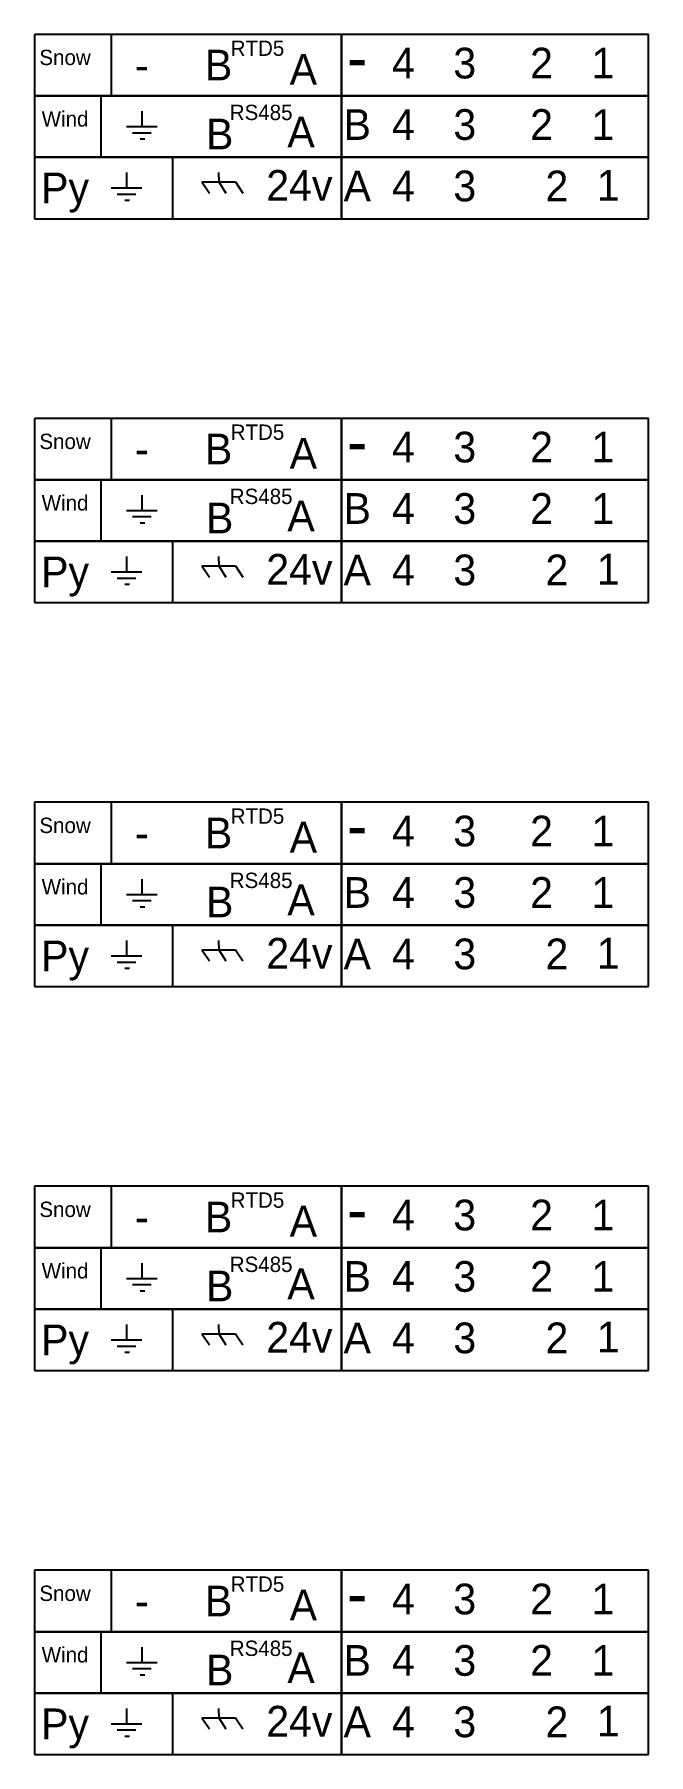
# Model space of a CAD drawing. Header units: millimetres. Extents: x 20 to 200, y 17 to 254.
# Drawn here: x 20.2 to 60.2, y 17.4 to 129.4 of the extents above; entities that cross this region are included whole.
import ezdxf

# ---------------------------------------------------------------- set-up
doc = ezdxf.new("R2010")
doc.units = ezdxf.units.MM
doc.layers.get('0').update_dxf_attribs({"color": 178, "lineweight": 25, "true_color": 0x000000})
doc.styles.add('textstyle119', font='')
doc.styles.add('textstyle120', font='')
doc.styles.add('textstyle122', font='')
doc.styles.add('textstyle123', font='')
doc.styles.add('textstyle124', font='')
doc.styles.add('textstyle149', font='')
doc.styles.add('textstyle150', font='')
doc.styles.add('textstyle152', font='')
doc.styles.add('textstyle153', font='')
doc.styles.add('textstyle154', font='')
doc.styles.add('textstyle179', font='')
doc.styles.add('textstyle180', font='')
doc.styles.add('textstyle182', font='')
doc.styles.add('textstyle183', font='')
doc.styles.add('textstyle184', font='')
doc.styles.add('textstyle209', font='')
doc.styles.add('textstyle210', font='')
doc.styles.add('textstyle212', font='')
doc.styles.add('textstyle213', font='')
doc.styles.add('textstyle214', font='')
doc.styles.add('textstyle239', font='')
doc.styles.add('textstyle240', font='')
doc.styles.add('textstyle242', font='')
doc.styles.add('textstyle243', font='')
doc.styles.add('textstyle244', font='')
doc.styles.add('textstyle269', font='')
doc.styles.add('textstyle270', font='')
doc.styles.add('textstyle272', font='')
doc.styles.add('textstyle273', font='')
doc.styles.add('textstyle274', font='')
doc.styles.add('textstyle29', font='')
doc.styles.add('textstyle299', font='')
doc.styles.add('textstyle300', font='')
doc.styles.add('textstyle302', font='')
doc.styles.add('textstyle303', font='')
doc.styles.add('textstyle304', font='')
doc.styles.add('textstyle31', font='')
doc.styles.add('textstyle32', font='')
doc.styles.add('textstyle329', font='')
doc.styles.add('textstyle33', font='')
doc.styles.add('textstyle330', font='')
doc.styles.add('textstyle332', font='')
doc.styles.add('textstyle333', font='')
doc.styles.add('textstyle334', font='')
doc.styles.add('textstyle34', font='')
doc.styles.add('textstyle359', font='')
doc.styles.add('textstyle360', font='')
doc.styles.add('textstyle362', font='')
doc.styles.add('textstyle363', font='')
doc.styles.add('textstyle364', font='')
doc.styles.add('textstyle383', font='')
doc.styles.add('textstyle384', font='')
doc.styles.add('textstyle386', font='')
doc.styles.add('textstyle387', font='')
doc.styles.add('textstyle388', font='')
doc.styles.add('textstyle409', font='')
doc.styles.add('textstyle410', font='')
doc.styles.add('textstyle412', font='')
doc.styles.add('textstyle413', font='')
doc.styles.add('textstyle414', font='')
doc.styles.add('textstyle439', font='')
doc.styles.add('textstyle440', font='')
doc.styles.add('textstyle442', font='')
doc.styles.add('textstyle443', font='')
doc.styles.add('textstyle444', font='')
doc.styles.add('textstyle469', font='')
doc.styles.add('textstyle470', font='')
doc.styles.add('textstyle472', font='')
doc.styles.add('textstyle473', font='')
doc.styles.add('textstyle474', font='')
doc.styles.add('textstyle499', font='')
doc.styles.add('textstyle500', font='')
doc.styles.add('textstyle502', font='')
doc.styles.add('textstyle503', font='')
doc.styles.add('textstyle504', font='')
doc.styles.add('textstyle529', font='')
doc.styles.add('textstyle530', font='')
doc.styles.add('textstyle532', font='')
doc.styles.add('textstyle533', font='')
doc.styles.add('textstyle534', font='')
doc.styles.add('textstyle559', font='')
doc.styles.add('textstyle560', font='')
doc.styles.add('textstyle562', font='')
doc.styles.add('textstyle563', font='')
doc.styles.add('textstyle564', font='')
doc.styles.add('textstyle589', font='')
doc.styles.add('textstyle59', font='')
doc.styles.add('textstyle590', font='')
doc.styles.add('textstyle592', font='')
doc.styles.add('textstyle593', font='')
doc.styles.add('textstyle594', font='')
doc.styles.add('textstyle61', font='')
doc.styles.add('textstyle619', font='')
doc.styles.add('textstyle62', font='')
doc.styles.add('textstyle620', font='')
doc.styles.add('textstyle622', font='')
doc.styles.add('textstyle623', font='')
doc.styles.add('textstyle624', font='')
doc.styles.add('textstyle63', font='')
doc.styles.add('textstyle64', font='')
doc.styles.add('textstyle649', font='')
doc.styles.add('textstyle650', font='')
doc.styles.add('textstyle652', font='')
doc.styles.add('textstyle653', font='')
doc.styles.add('textstyle654', font='')
doc.styles.add('textstyle679', font='')
doc.styles.add('textstyle680', font='')
doc.styles.add('textstyle682', font='')
doc.styles.add('textstyle683', font='')
doc.styles.add('textstyle684', font='')
doc.styles.add('textstyle709', font='')
doc.styles.add('textstyle710', font='')
doc.styles.add('textstyle712', font='')
doc.styles.add('textstyle721', font='')
doc.styles.add('textstyle722', font='')
doc.styles.add('textstyle739', font='')
doc.styles.add('textstyle740', font='')
doc.styles.add('textstyle742', font='')
doc.styles.add('textstyle753', font='')
doc.styles.add('textstyle754', font='')
doc.styles.add('textstyle769', font='')
doc.styles.add('textstyle770', font='')
doc.styles.add('textstyle772', font='')
doc.styles.add('textstyle783', font='')
doc.styles.add('textstyle784', font='')
doc.styles.add('textstyle89', font='')
doc.styles.add('textstyle90', font='')
doc.styles.add('textstyle92', font='')
doc.styles.add('textstyle93', font='')
doc.styles.add('textstyle94', font='')
doc.styles.get('textstyle119').set_extended_font_data('Myriad Pro')
doc.styles.get('textstyle120').set_extended_font_data('Myriad Pro')
doc.styles.get('textstyle122').set_extended_font_data('Myriad Pro')
doc.styles.get('textstyle123').set_extended_font_data('Myriad Pro')
doc.styles.get('textstyle124').set_extended_font_data('Myriad Pro')
doc.styles.get('textstyle149').set_extended_font_data('Myriad Pro')
doc.styles.get('textstyle150').set_extended_font_data('Myriad Pro')
doc.styles.get('textstyle152').set_extended_font_data('Myriad Pro')
doc.styles.get('textstyle153').set_extended_font_data('Myriad Pro')
doc.styles.get('textstyle154').set_extended_font_data('Myriad Pro')
doc.styles.get('textstyle179').set_extended_font_data('Myriad Pro')
doc.styles.get('textstyle180').set_extended_font_data('Myriad Pro')
doc.styles.get('textstyle182').set_extended_font_data('Myriad Pro')
doc.styles.get('textstyle183').set_extended_font_data('Myriad Pro')
doc.styles.get('textstyle184').set_extended_font_data('Myriad Pro')
doc.styles.get('textstyle209').set_extended_font_data('Myriad Pro')
doc.styles.get('textstyle210').set_extended_font_data('Myriad Pro')
doc.styles.get('textstyle212').set_extended_font_data('Myriad Pro')
doc.styles.get('textstyle213').set_extended_font_data('Myriad Pro')
doc.styles.get('textstyle214').set_extended_font_data('Myriad Pro')
doc.styles.get('textstyle239').set_extended_font_data('Myriad Pro')
doc.styles.get('textstyle240').set_extended_font_data('Myriad Pro')
doc.styles.get('textstyle242').set_extended_font_data('Myriad Pro')
doc.styles.get('textstyle243').set_extended_font_data('Myriad Pro')
doc.styles.get('textstyle244').set_extended_font_data('Myriad Pro')
doc.styles.get('textstyle269').set_extended_font_data('Myriad Pro')
doc.styles.get('textstyle270').set_extended_font_data('Myriad Pro')
doc.styles.get('textstyle272').set_extended_font_data('Myriad Pro')
doc.styles.get('textstyle273').set_extended_font_data('Myriad Pro')
doc.styles.get('textstyle274').set_extended_font_data('Myriad Pro')
doc.styles.get('textstyle29').set_extended_font_data('Myriad Pro')
doc.styles.get('textstyle299').set_extended_font_data('Myriad Pro')
doc.styles.get('textstyle300').set_extended_font_data('Myriad Pro')
doc.styles.get('textstyle302').set_extended_font_data('Myriad Pro')
doc.styles.get('textstyle303').set_extended_font_data('Myriad Pro')
doc.styles.get('textstyle304').set_extended_font_data('Myriad Pro')
doc.styles.get('textstyle31').set_extended_font_data('Myriad Pro')
doc.styles.get('textstyle32').set_extended_font_data('Myriad Pro')
doc.styles.get('textstyle329').set_extended_font_data('Myriad Pro')
doc.styles.get('textstyle33').set_extended_font_data('Myriad Pro')
doc.styles.get('textstyle330').set_extended_font_data('Myriad Pro')
doc.styles.get('textstyle332').set_extended_font_data('Myriad Pro')
doc.styles.get('textstyle333').set_extended_font_data('Myriad Pro')
doc.styles.get('textstyle334').set_extended_font_data('Myriad Pro')
doc.styles.get('textstyle34').set_extended_font_data('Myriad Pro')
doc.styles.get('textstyle359').set_extended_font_data('Myriad Pro')
doc.styles.get('textstyle360').set_extended_font_data('Myriad Pro')
doc.styles.get('textstyle362').set_extended_font_data('Myriad Pro')
doc.styles.get('textstyle363').set_extended_font_data('Myriad Pro')
doc.styles.get('textstyle364').set_extended_font_data('Myriad Pro')
doc.styles.get('textstyle383').set_extended_font_data('Myriad Pro')
doc.styles.get('textstyle384').set_extended_font_data('Myriad Pro')
doc.styles.get('textstyle386').set_extended_font_data('Myriad Pro')
doc.styles.get('textstyle387').set_extended_font_data('Myriad Pro')
doc.styles.get('textstyle388').set_extended_font_data('Myriad Pro')
doc.styles.get('textstyle409').set_extended_font_data('Myriad Pro')
doc.styles.get('textstyle410').set_extended_font_data('Myriad Pro')
doc.styles.get('textstyle412').set_extended_font_data('Myriad Pro')
doc.styles.get('textstyle413').set_extended_font_data('Myriad Pro')
doc.styles.get('textstyle414').set_extended_font_data('Myriad Pro')
doc.styles.get('textstyle439').set_extended_font_data('Myriad Pro')
doc.styles.get('textstyle440').set_extended_font_data('Myriad Pro')
doc.styles.get('textstyle442').set_extended_font_data('Myriad Pro')
doc.styles.get('textstyle443').set_extended_font_data('Myriad Pro')
doc.styles.get('textstyle444').set_extended_font_data('Myriad Pro')
doc.styles.get('textstyle469').set_extended_font_data('Myriad Pro')
doc.styles.get('textstyle470').set_extended_font_data('Myriad Pro')
doc.styles.get('textstyle472').set_extended_font_data('Myriad Pro')
doc.styles.get('textstyle473').set_extended_font_data('Myriad Pro')
doc.styles.get('textstyle474').set_extended_font_data('Myriad Pro')
doc.styles.get('textstyle499').set_extended_font_data('Myriad Pro')
doc.styles.get('textstyle500').set_extended_font_data('Myriad Pro')
doc.styles.get('textstyle502').set_extended_font_data('Myriad Pro')
doc.styles.get('textstyle503').set_extended_font_data('Myriad Pro')
doc.styles.get('textstyle504').set_extended_font_data('Myriad Pro')
doc.styles.get('textstyle529').set_extended_font_data('Myriad Pro')
doc.styles.get('textstyle530').set_extended_font_data('Myriad Pro')
doc.styles.get('textstyle532').set_extended_font_data('Myriad Pro')
doc.styles.get('textstyle533').set_extended_font_data('Myriad Pro')
doc.styles.get('textstyle534').set_extended_font_data('Myriad Pro')
doc.styles.get('textstyle559').set_extended_font_data('Myriad Pro')
doc.styles.get('textstyle560').set_extended_font_data('Myriad Pro')
doc.styles.get('textstyle562').set_extended_font_data('Myriad Pro')
doc.styles.get('textstyle563').set_extended_font_data('Myriad Pro')
doc.styles.get('textstyle564').set_extended_font_data('Myriad Pro')
doc.styles.get('textstyle589').set_extended_font_data('Myriad Pro')
doc.styles.get('textstyle59').set_extended_font_data('Myriad Pro')
doc.styles.get('textstyle590').set_extended_font_data('Myriad Pro')
doc.styles.get('textstyle592').set_extended_font_data('Myriad Pro')
doc.styles.get('textstyle593').set_extended_font_data('Myriad Pro')
doc.styles.get('textstyle594').set_extended_font_data('Myriad Pro')
doc.styles.get('textstyle61').set_extended_font_data('Myriad Pro')
doc.styles.get('textstyle619').set_extended_font_data('Myriad Pro')
doc.styles.get('textstyle62').set_extended_font_data('Myriad Pro')
doc.styles.get('textstyle620').set_extended_font_data('Myriad Pro')
doc.styles.get('textstyle622').set_extended_font_data('Myriad Pro')
doc.styles.get('textstyle623').set_extended_font_data('Myriad Pro')
doc.styles.get('textstyle624').set_extended_font_data('Myriad Pro')
doc.styles.get('textstyle63').set_extended_font_data('Myriad Pro')
doc.styles.get('textstyle64').set_extended_font_data('Myriad Pro')
doc.styles.get('textstyle649').set_extended_font_data('Myriad Pro')
doc.styles.get('textstyle650').set_extended_font_data('Myriad Pro')
doc.styles.get('textstyle652').set_extended_font_data('Myriad Pro')
doc.styles.get('textstyle653').set_extended_font_data('Myriad Pro')
doc.styles.get('textstyle654').set_extended_font_data('Myriad Pro')
doc.styles.get('textstyle679').set_extended_font_data('Myriad Pro')
doc.styles.get('textstyle680').set_extended_font_data('Myriad Pro')
doc.styles.get('textstyle682').set_extended_font_data('Myriad Pro')
doc.styles.get('textstyle683').set_extended_font_data('Myriad Pro')
doc.styles.get('textstyle684').set_extended_font_data('Myriad Pro')
doc.styles.get('textstyle709').set_extended_font_data('Myriad Pro')
doc.styles.get('textstyle710').set_extended_font_data('Myriad Pro')
doc.styles.get('textstyle712').set_extended_font_data('Myriad Pro')
doc.styles.get('textstyle721').set_extended_font_data('Myriad Pro')
doc.styles.get('textstyle722').set_extended_font_data('Myriad Pro')
doc.styles.get('textstyle739').set_extended_font_data('Myriad Pro')
doc.styles.get('textstyle740').set_extended_font_data('Myriad Pro')
doc.styles.get('textstyle742').set_extended_font_data('Myriad Pro')
doc.styles.get('textstyle753').set_extended_font_data('Myriad Pro')
doc.styles.get('textstyle754').set_extended_font_data('Myriad Pro')
doc.styles.get('textstyle769').set_extended_font_data('Myriad Pro')
doc.styles.get('textstyle770').set_extended_font_data('Myriad Pro')
doc.styles.get('textstyle772').set_extended_font_data('Myriad Pro')
doc.styles.get('textstyle783').set_extended_font_data('Myriad Pro')
doc.styles.get('textstyle784').set_extended_font_data('Myriad Pro')
doc.styles.get('textstyle89').set_extended_font_data('Myriad Pro')
doc.styles.get('textstyle90').set_extended_font_data('Myriad Pro')
doc.styles.get('textstyle92').set_extended_font_data('Myriad Pro')
doc.styles.get('textstyle93').set_extended_font_data('Myriad Pro')
doc.styles.get('textstyle94').set_extended_font_data('Myriad Pro')

msp = doc.modelspace()

# ---------------------------------------------------------------- linework, layer by layer
for p, q in [((40.23, 129.37), (20.23, 129.37)), ((20.23, 129.37), (20.23, 125.37)), ((25.23, 129.37), (25.23, 125.37)), ((40.23, 125.37), (40.23, 129.37)), ((60.23, 129.37), (40.23, 129.37)), ((40.23, 129.37), (40.23, 125.37)), ((60.23, 125.37), (60.23, 129.37)), ((20.23, 125.37), (40.23, 125.37)), ((40.23, 125.37), (20.23, 125.37)), ((20.23, 125.37), (20.23, 121.37)), ((24.55, 125.4), (24.55, 121.37)), ((27.23, 124.37), (27.23, 123.37)), ((40.23, 125.37), (60.23, 125.37)), ((40.23, 121.37), (40.23, 125.37)), ((60.23, 125.37), (40.23, 125.37)), ((40.23, 125.37), (40.23, 121.37)), ((60.23, 121.37), (60.23, 125.37)), ((26.23, 123.37), (28.23, 123.37)), ((26.63, 122.97), (27.83, 122.97)), ((27.13, 122.57), (27.43, 122.57)), ((20.23, 121.37), (40.23, 121.37)), ((40.23, 121.37), (20.23, 121.37)), ((20.23, 121.37), (20.23, 117.37)), ((29.23, 121.37), (29.23, 117.37)), ((40.23, 121.37), (60.23, 121.37)), ((40.23, 117.37), (40.23, 121.37)), ((60.23, 121.37), (40.23, 121.37)), ((40.23, 121.37), (40.23, 117.37)), ((60.23, 117.37), (60.23, 121.37)), ((26.23, 120.37), (26.23, 119.37)), ((32.23, 120.37), (32.25, 119.74)), ((25.23, 119.37), (27.23, 119.37)), ((25.63, 118.97), (26.83, 118.97)), ((31.13, 119.77), (33.33, 119.77)), ((31.13, 119.77), (31.63, 119.04)), ((32.24, 119.77), (32.69, 119.04)), ((33.33, 119.77), (33.81, 119.04)), ((26.13, 118.57), (26.43, 118.57)), ((20.23, 117.37), (40.23, 117.37)), ((40.23, 117.37), (60.23, 117.37)), ((40.23, 104.37), (20.23, 104.37)), ((20.23, 104.37), (20.23, 100.37)), ((25.23, 104.37), (25.23, 100.37)), ((40.23, 100.37), (40.23, 104.37)), ((60.23, 104.37), (40.23, 104.37)), ((40.23, 104.37), (40.23, 100.37)), ((60.23, 100.37), (60.23, 104.37)), ((20.23, 100.37), (40.23, 100.37)), ((40.23, 100.37), (20.23, 100.37)), ((20.23, 100.37), (20.23, 96.37)), ((24.55, 100.4), (24.55, 96.37)), ((40.23, 100.37), (60.23, 100.37)), ((40.23, 96.37), (40.23, 100.37)), ((60.23, 100.37), (40.23, 100.37)), ((40.23, 100.37), (40.23, 96.37)), ((60.23, 96.37), (60.23, 100.37)), ((27.23, 99.37), (27.23, 98.37)), ((26.23, 98.37), (28.23, 98.37)), ((26.63, 97.97), (27.83, 97.97)), ((27.13, 97.57), (27.43, 97.57)), ((20.23, 96.37), (40.23, 96.37)), ((40.23, 96.37), (20.23, 96.37)), ((20.23, 96.37), (20.23, 92.37)), ((29.23, 96.37), (29.23, 92.37)), ((40.23, 96.37), (60.23, 96.37)), ((40.23, 92.37), (40.23, 96.37)), ((60.23, 96.37), (40.23, 96.37)), ((40.23, 96.37), (40.23, 92.37)), ((60.23, 92.37), (60.23, 96.37)), ((26.23, 95.37), (26.23, 94.37)), ((32.23, 95.37), (32.25, 94.74)), ((25.23, 94.37), (27.23, 94.37)), ((31.13, 94.77), (33.33, 94.77)), ((31.13, 94.77), (31.63, 94.04)), ((32.24, 94.77), (32.69, 94.04)), ((33.33, 94.77), (33.81, 94.04)), ((25.63, 93.97), (26.83, 93.97)), ((26.13, 93.57), (26.43, 93.57)), ((20.23, 92.37), (40.23, 92.37)), ((40.23, 92.37), (60.23, 92.37)), ((40.23, 79.37), (20.23, 79.37)), ((20.23, 79.37), (20.23, 75.37)), ((25.23, 79.37), (25.23, 75.37)), ((40.23, 75.37), (40.23, 79.37)), ((60.23, 79.37), (40.23, 79.37)), ((40.23, 79.37), (40.23, 75.37)), ((60.23, 75.37), (60.23, 79.37)), ((20.23, 75.37), (40.23, 75.37)), ((40.23, 75.37), (20.23, 75.37)), ((20.23, 75.37), (20.23, 71.37)), ((24.55, 75.4), (24.55, 71.37)), ((40.23, 75.37), (60.23, 75.37)), ((40.23, 71.37), (40.23, 75.37)), ((60.23, 75.37), (40.23, 75.37)), ((40.23, 75.37), (40.23, 71.37)), ((60.23, 71.37), (60.23, 75.37)), ((27.23, 74.37), (27.23, 73.37)), ((26.23, 73.37), (28.23, 73.37)), ((26.63, 72.97), (27.83, 72.97)), ((27.13, 72.57), (27.43, 72.57)), ((20.23, 71.37), (40.23, 71.37)), ((40.23, 71.37), (20.23, 71.37)), ((20.23, 71.37), (20.23, 67.37)), ((29.23, 71.37), (29.23, 67.37)), ((40.23, 71.37), (60.23, 71.37)), ((40.23, 67.37), (40.23, 71.37)), ((60.23, 71.37), (40.23, 71.37)), ((40.23, 71.37), (40.23, 67.37)), ((60.23, 67.37), (60.23, 71.37)), ((26.23, 70.37), (26.23, 69.37)), ((31.13, 69.77), (33.33, 69.77)), ((31.13, 69.77), (31.63, 69.04)), ((32.23, 70.37), (32.25, 69.74)), ((32.24, 69.77), (32.69, 69.04)), ((33.33, 69.77), (33.81, 69.04)), ((25.23, 69.37), (27.23, 69.37)), ((25.63, 68.97), (26.83, 68.97)), ((26.13, 68.57), (26.43, 68.57)), ((20.23, 67.37), (40.23, 67.37)), ((40.23, 67.37), (60.23, 67.37)), ((40.23, 54.37), (20.23, 54.37)), ((20.23, 54.37), (20.23, 50.37)), ((25.23, 54.37), (25.23, 50.37)), ((40.23, 50.37), (40.23, 54.37)), ((60.23, 54.37), (40.23, 54.37)), ((40.23, 54.37), (40.23, 50.37)), ((60.23, 50.37), (60.23, 54.37)), ((20.23, 50.37), (40.23, 50.37)), ((40.23, 50.37), (20.23, 50.37)), ((20.23, 50.37), (20.23, 46.37)), ((24.55, 50.4), (24.55, 46.37)), ((27.23, 49.37), (27.23, 48.37)), ((40.23, 50.37), (60.23, 50.37)), ((40.23, 46.37), (40.23, 50.37)), ((60.23, 50.37), (40.23, 50.37)), ((40.23, 50.37), (40.23, 46.37)), ((60.23, 46.37), (60.23, 50.37)), ((26.23, 48.37), (28.23, 48.37)), ((26.63, 47.97), (27.83, 47.97)), ((27.13, 47.57), (27.43, 47.57)), ((20.23, 46.37), (40.23, 46.37)), ((40.23, 46.37), (20.23, 46.37)), ((20.23, 46.37), (20.23, 42.37)), ((29.23, 46.37), (29.23, 42.37)), ((40.23, 46.37), (60.23, 46.37)), ((40.23, 42.37), (40.23, 46.37)), ((60.23, 46.37), (40.23, 46.37)), ((40.23, 46.37), (40.23, 42.37)), ((60.23, 42.37), (60.23, 46.37)), ((26.23, 45.37), (26.23, 44.37)), ((32.23, 45.37), (32.25, 44.74)), ((25.23, 44.37), (27.23, 44.37)), ((25.63, 43.97), (26.83, 43.97)), ((31.13, 44.77), (33.33, 44.77)), ((31.13, 44.77), (31.63, 44.04)), ((32.24, 44.77), (32.69, 44.04)), ((33.33, 44.77), (33.81, 44.04)), ((26.13, 43.57), (26.43, 43.57)), ((20.23, 42.37), (40.23, 42.37)), ((40.23, 42.37), (60.23, 42.37)), ((40.23, 29.37), (20.23, 29.37)), ((20.23, 29.37), (20.23, 25.37)), ((25.23, 29.37), (25.23, 25.37)), ((40.23, 25.37), (40.23, 29.37)), ((60.23, 29.37), (40.23, 29.37)), ((40.23, 29.37), (40.23, 25.37)), ((60.23, 25.37), (60.23, 29.37)), ((20.23, 25.37), (40.23, 25.37)), ((40.23, 25.37), (20.23, 25.37)), ((20.23, 25.37), (20.23, 21.37)), ((24.55, 25.4), (24.55, 21.37)), ((40.23, 25.37), (60.23, 25.37)), ((40.23, 21.37), (40.23, 25.37)), ((60.23, 25.37), (40.23, 25.37)), ((40.23, 25.37), (40.23, 21.37)), ((60.23, 21.37), (60.23, 25.37)), ((27.23, 24.37), (27.23, 23.37)), ((26.23, 23.37), (28.23, 23.37)), ((26.63, 22.97), (27.83, 22.97)), ((27.13, 22.57), (27.43, 22.57)), ((20.23, 21.37), (40.23, 21.37)), ((40.23, 21.37), (20.23, 21.37)), ((20.23, 21.37), (20.23, 17.37)), ((29.23, 21.37), (29.23, 17.37)), ((40.23, 21.37), (60.23, 21.37)), ((40.23, 17.37), (40.23, 21.37)), ((60.23, 21.37), (40.23, 21.37)), ((40.23, 21.37), (40.23, 17.37)), ((60.23, 17.37), (60.23, 21.37)), ((26.23, 20.37), (26.23, 19.37)), ((32.23, 20.37), (32.25, 19.74)), ((25.23, 19.37), (27.23, 19.37)), ((31.13, 19.77), (33.33, 19.77)), ((31.13, 19.77), (31.63, 19.04)), ((32.24, 19.77), (32.69, 19.04)), ((33.33, 19.77), (33.81, 19.04)), ((25.63, 18.97), (26.83, 18.97)), ((26.13, 18.57), (26.43, 18.57)), ((20.23, 17.37), (40.23, 17.37)), ((40.23, 17.37), (60.23, 17.37))]:
    msp.add_line(p, q)

# ---------------------------------------------------------------- texts
at = {"attachment_point": 2}
for s, insert, char_height, style in [('RTD5\\P', (34.76, 128.97), 1, 'textstyle242'), ('Snow\\P', (22.23, 128.37), 1, 'textstyle212'), ('B', (32.23, 128.37), 2, 'textstyle302'), ('A', (37.75, 128.1), 2, 'textstyle332'), ('-', (41.26, 129.37), 3, 'textstyle412'), ('4', (44.26, 128.5), 2, 'textstyle712'), ('3', (48.26, 128.5), 2, 'textstyle622'), ('2', (53.26, 128.5), 2, 'textstyle532'), ('1', (57.26, 128.5), 2, 'textstyle442'), ('-', (27.23, 128.37), 2, 'textstyle272'), ('Wind\\P', (22.23, 124.37), 1, 'textstyle182'), ('RS485\\P', (35, 124.79), 1, 'textstyle152'), ('B', (41.26, 124.5), 2, 'textstyle386'), ('4', (44.26, 124.5), 2, 'textstyle742'), ('3', (48.26, 124.5), 2, 'textstyle652'), ('2', (53.26, 124.5), 2, 'textstyle562'), ('1', (57.26, 124.5), 2, 'textstyle472'), ('B\\P\\P', (32.3, 123.88), 2, 'textstyle92'), ('A\\P', (37.6, 124.02), 2, 'textstyle122'), ('Py \\P', (22.23, 120.37), 2, 'textstyle31'), ('24v\\P', (37.49, 120.54), 2, 'textstyle61'), ('A', (41.26, 120.5), 2, 'textstyle362'), ('4', (44.26, 120.5), 2, 'textstyle772'), ('3', (48.26, 120.5), 2, 'textstyle682'), ('2', (54.26, 120.5), 2, 'textstyle592'), ('1', (57.6, 120.55), 2, 'textstyle502'), ('Snow\\P', (22.23, 103.37), 1, 'textstyle209'), ('B', (32.23, 103.37), 2, 'textstyle299'), ('RTD5\\P', (34.76, 103.97), 1, 'textstyle239'), ('A', (37.75, 103.1), 2, 'textstyle329'), ('4', (44.26, 103.5), 2, 'textstyle709'), ('3', (48.26, 103.5), 2, 'textstyle619'), ('2', (53.26, 103.5), 2, 'textstyle529'), ('1', (57.26, 103.5), 2, 'textstyle439'), ('-', (27.23, 103.37), 2, 'textstyle269'), ('-', (41.26, 104.37), 3, 'textstyle409'), ('RS485\\P', (35, 99.79), 1, 'textstyle149'), ('Wind\\P', (22.23, 99.37), 1, 'textstyle179'), ('B\\P\\P', (32.3, 98.88), 2, 'textstyle89'), ('A\\P', (37.6, 99.02), 2, 'textstyle119'), ('B', (41.26, 99.5), 2, 'textstyle383'), ('4', (44.26, 99.5), 2, 'textstyle739'), ('3', (48.26, 99.5), 2, 'textstyle649'), ('2', (53.26, 99.5), 2, 'textstyle559'), ('1', (57.26, 99.5), 2, 'textstyle469'), ('Py \\P', (22.23, 95.37), 2, 'textstyle29'), ('24v\\P', (37.49, 95.54), 2, 'textstyle59'), ('A', (41.26, 95.5), 2, 'textstyle359'), ('4', (44.26, 95.5), 2, 'textstyle769'), ('3', (48.26, 95.5), 2, 'textstyle679'), ('2', (54.26, 95.5), 2, 'textstyle589'), ('1', (57.6, 95.55), 2, 'textstyle499'), ('RTD5\\P', (34.76, 78.97), 1, 'textstyle240'), ('4', (44.26, 78.5), 2, 'textstyle710'), ('3', (48.26, 78.5), 2, 'textstyle620'), ('2', (53.26, 78.5), 2, 'textstyle530'), ('1', (57.26, 78.5), 2, 'textstyle440'), ('Snow\\P', (22.23, 78.37), 1, 'textstyle210'), ('B', (32.23, 78.37), 2, 'textstyle300'), ('A', (37.75, 78.1), 2, 'textstyle330'), ('-', (41.26, 79.37), 3, 'textstyle410'), ('-', (27.23, 78.37), 2, 'textstyle270'), ('Wind\\P', (22.23, 74.37), 1, 'textstyle180'), ('RS485\\P', (35, 74.79), 1, 'textstyle150'), ('A\\P', (37.6, 74.02), 2, 'textstyle120'), ('B', (41.26, 74.5), 2, 'textstyle384'), ('4', (44.26, 74.5), 2, 'textstyle740'), ('3', (48.26, 74.5), 2, 'textstyle650'), ('2', (53.26, 74.5), 2, 'textstyle560'), ('1', (57.26, 74.5), 2, 'textstyle470'), ('B\\P\\P', (32.3, 73.88), 2, 'textstyle90'), ('24v\\P', (37.49, 70.54), 2, 'textstyle63'), ('Py \\P', (22.23, 70.37), 2, 'textstyle33'), ('A', (41.26, 70.5), 2, 'textstyle360'), ('4', (44.26, 70.5), 2, 'textstyle770'), ('3', (48.26, 70.5), 2, 'textstyle680'), ('2', (54.26, 70.5), 2, 'textstyle590'), ('1', (57.6, 70.55), 2, 'textstyle500'), ('RTD5\\P', (34.76, 53.97), 1, 'textstyle243'), ('Snow\\P', (22.23, 53.37), 1, 'textstyle213'), ('B', (32.23, 53.37), 2, 'textstyle303'), ('A', (37.75, 53.1), 2, 'textstyle333'), ('-', (41.26, 54.37), 3, 'textstyle413'), ('4', (44.26, 53.5), 2, 'textstyle721'), ('3', (48.26, 53.5), 2, 'textstyle623'), ('2', (53.26, 53.5), 2, 'textstyle533'), ('1', (57.26, 53.5), 2, 'textstyle443'), ('-', (27.23, 53.37), 2, 'textstyle273'), ('Wind\\P', (22.23, 49.37), 1, 'textstyle183'), ('RS485\\P', (35, 49.79), 1, 'textstyle153'), ('B', (41.26, 49.5), 2, 'textstyle387'), ('4', (44.26, 49.5), 2, 'textstyle753'), ('3', (48.26, 49.5), 2, 'textstyle653'), ('2', (53.26, 49.5), 2, 'textstyle563'), ('1', (57.26, 49.5), 2, 'textstyle473'), ('B\\P\\P', (32.3, 48.88), 2, 'textstyle93'), ('A\\P', (37.6, 49.02), 2, 'textstyle123'), ('Py \\P', (22.23, 45.37), 2, 'textstyle34'), ('24v\\P', (37.49, 45.54), 2, 'textstyle64'), ('A', (41.26, 45.5), 2, 'textstyle363'), ('4', (44.26, 45.5), 2, 'textstyle783'), ('3', (48.26, 45.5), 2, 'textstyle683'), ('2', (54.26, 45.5), 2, 'textstyle593'), ('1', (57.6, 45.55), 2, 'textstyle503'), ('Snow\\P', (22.23, 28.37), 1, 'textstyle214'), ('B', (32.23, 28.37), 2, 'textstyle304'), ('RTD5\\P', (34.76, 28.97), 1, 'textstyle244'), ('A', (37.75, 28.1), 2, 'textstyle334'), ('4', (44.26, 28.5), 2, 'textstyle722'), ('3', (48.26, 28.5), 2, 'textstyle624'), ('2', (53.26, 28.5), 2, 'textstyle534'), ('1', (57.26, 28.5), 2, 'textstyle444'), ('-', (27.23, 28.37), 2, 'textstyle274'), ('-', (41.26, 29.37), 3, 'textstyle414'), ('RS485\\P', (35, 24.79), 1, 'textstyle154'), ('Wind\\P', (22.23, 24.37), 1, 'textstyle184'), ('B\\P\\P', (32.3, 23.88), 2, 'textstyle94'), ('A\\P', (37.6, 24.02), 2, 'textstyle124'), ('B', (41.26, 24.5), 2, 'textstyle388'), ('4', (44.26, 24.5), 2, 'textstyle754'), ('3', (48.26, 24.5), 2, 'textstyle654'), ('2', (53.26, 24.5), 2, 'textstyle564'), ('1', (57.26, 24.5), 2, 'textstyle474'), ('Py \\P', (22.23, 20.37), 2, 'textstyle32'), ('24v\\P', (37.49, 20.54), 2, 'textstyle62'), ('A', (41.26, 20.5), 2, 'textstyle364'), ('4', (44.26, 20.5), 2, 'textstyle784'), ('3', (48.26, 20.5), 2, 'textstyle684'), ('2', (54.26, 20.5), 2, 'textstyle594'), ('1', (57.6, 20.55), 2, 'textstyle504')]:
    msp.add_mtext(s, dxfattribs=dict(at, insert=insert, char_height=char_height, style=style))

doc.saveas('drawing.dxf')
